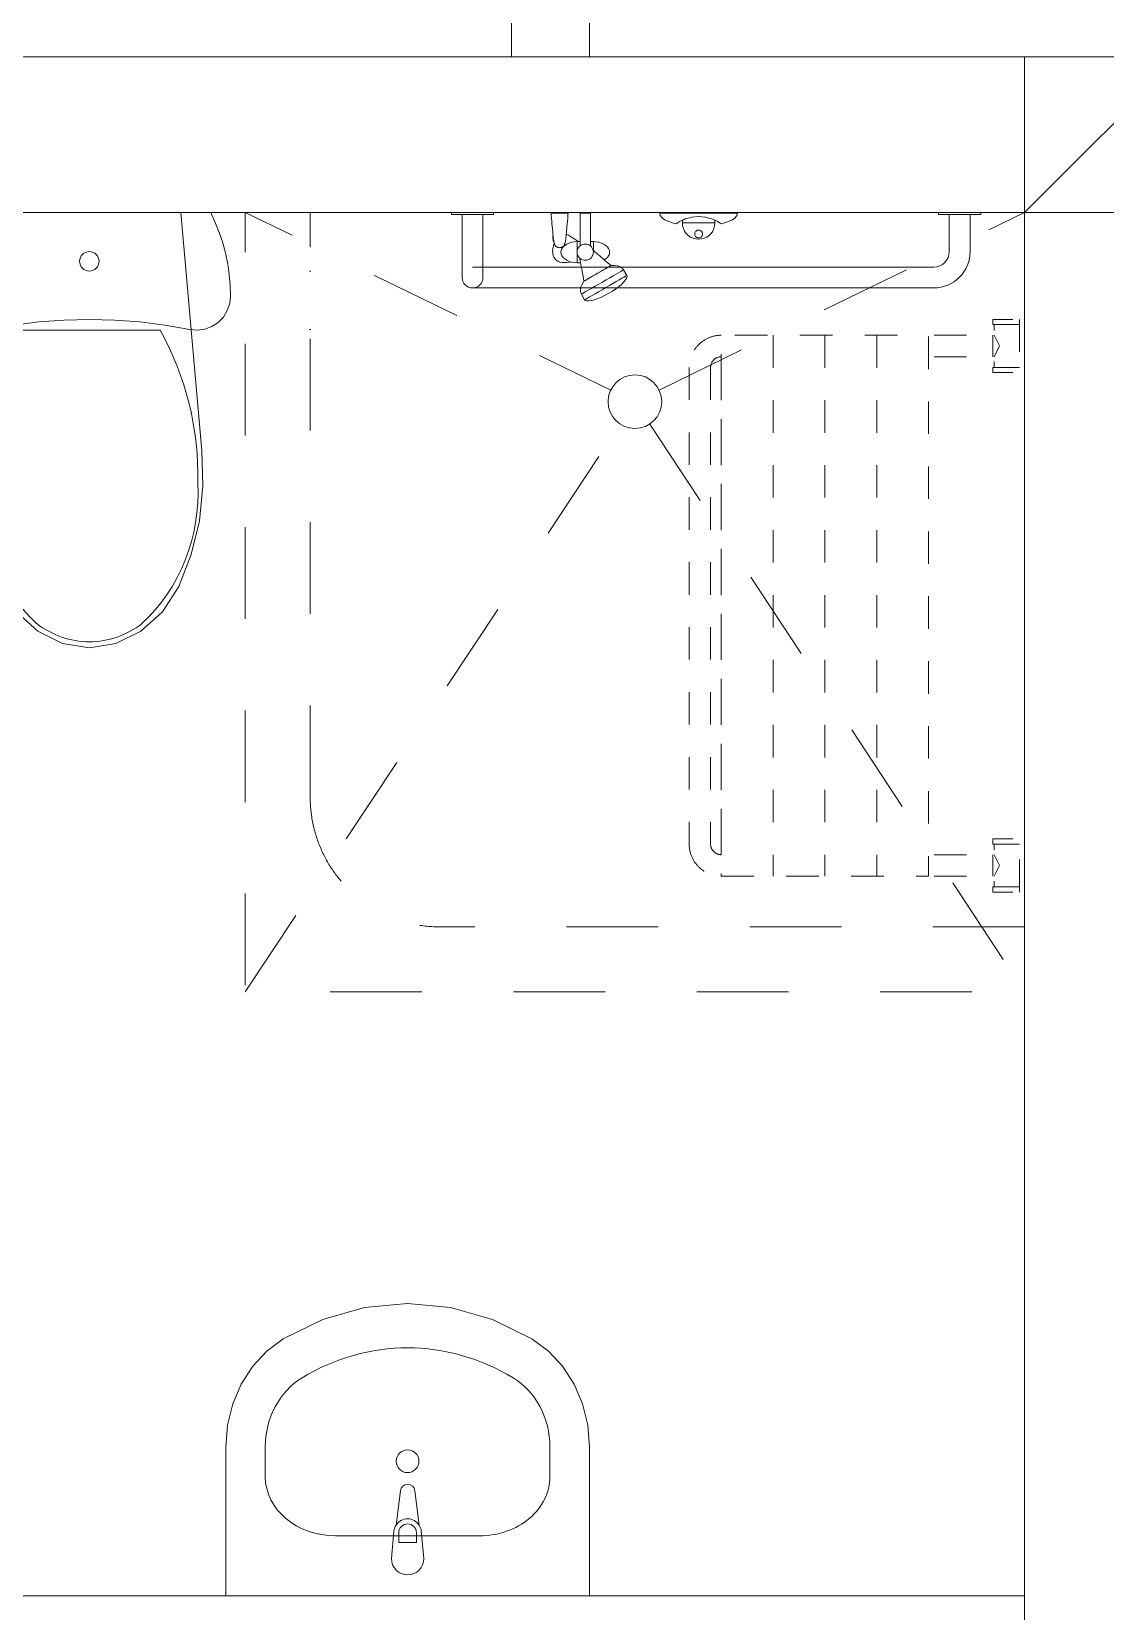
# Model space of a CAD drawing. Header units: millimetres. Extents: x 11356 to 46017, y -5218 to 16780.
# Drawn here: x 21971 to 23624, y -1021 to 1412 of the extents above; entities that cross this region are included whole.
import ezdxf

# ---------------------------------------------------------------- set-up
doc = ezdxf.new("R2010")
doc.units = ezdxf.units.MM
for name, pattern in [('IMPORT-Contour Line', [100, 50, -50]), ('IMPORT-Dashed', [282.222223, 141.111112, -141.111112]), ('IMPORT-Insulation 90', [90, 0, -90, 0, 0])]:
    doc.linetypes.add(name, pattern=pattern)
for name, color, linetype, lineweight in [('A-Des_ Fittings General_Pen_No__1', 7, 'Continuous', 13), ('A-Des_ Fittings General_Pen_No__81', 251, 'Continuous', 18), ('A-Des_ Fittings Plumbing', 7, 'Continuous', 13), ('A-Des_ Fittings Plumbing_Pen_No__1', 7, 'Continuous', 13), ('A-Des_ Fittings Plumbing_Pen_No__81', 251, 'Continuous', 18), ('A-Des_ Walls', 7, 'Continuous', 13), ('A-Des_ Walls_Pen_No__81', 251, 'Continuous', 18), ('ARCHICAD Doors_Pen_No__81', 251, 'Continuous', 18), ('L07 Enlarged Ground Proposed Plan 02_GFGF Enlarged Proposed Plan 02_dwg', 8, 'Continuous', 13), ('New_A-Des_ Fittings General_Pen_No__1', 7, 'Continuous', 13), ('New_A-Des_ Zones_Pen_No__94', 250, 'Continuous', 18)]:
    doc.layers.add(name, color=color, linetype=linetype, lineweight=lineweight)

# ---------------------------------------------------------------- blocks, each defined once
blk = doc.blocks.new('L07 Enlarged Ground Proposed Plan 02_GFGF Enlarged Proposed Plan 02_dwg_Wall_10_1-12185997-NEW GROUND FLOOR LAYOUT - ELECTRICAL PROPOSED PLAN 02')
at = {"layer": 'A-Des_ Walls', "color": 50, "flags": 128}
blk.add_lwpolyline([(21299.7, 1188.3), (21299.7, 1133.3), (23499.7, 1133.3), (23499.7, 1373.3), (21299.7, 1373.3), (21299.7, 1318.3), (21299.7, 1188.3)], dxfattribs=at)
blk.add_lwpolyline([(23499.7, 1133.3), (23739.7, 1133.3), (23739.7, 1373.3), (23499.7, 1133.3), (23739.7, 1373.3), (23499.7, 1373.3)], close=True, dxfattribs=at)
at = {"layer": 'A-Des_ Walls_Pen_No__81', "color": 254}
blk.add_line((21299.7, 1133.3), (23499.7, 1133.3), dxfattribs=at)
at = {"layer": 'A-Des_ Walls_Pen_No__81', "color": 254, "flags": 128}
for points in [[(21299.7, 1188.3), (21299.7, 1318.3), (21299.7, 1373.3), (22709.7, 1373.3)], [(22829.7, 1373.3), (23739.7, 1373.3), (23739.7, 1133.3)]]:
    blk.add_lwpolyline(points, dxfattribs=at)
blk = doc.blocks.new('L07 Enlarged Ground Proposed Plan 02_GFGF Enlarged Proposed Plan 02_dwg_CI Tools Door_12__1-12186007-NEW GROUND FLOOR LAYOUT - ELECTRICAL PROPOSED PLAN 02')
at = {"layer": 'ARCHICAD Doors_Pen_No__81', "color": 254}
for p, q in [((22429.7, 3469.3), (22004.7, 3469.3)), ((23029.7, 3469.3), (23454.7, 3469.3)), ((22429.7, 1719.3), (22004.7, 1719.3)), ((23029.7, 1719.3), (23454.7, 1719.3))]:
    blk.add_line(p, q, dxfattribs=at)
at = {"layer": 'ARCHICAD Doors_Pen_No__81', "color": 254, "flags": 128}
for points in [[(21854.7, 3449.3), (21854.7, 3489.3), (22004.7, 3489.3), (22004.7, 3449.3), (22004.7, 3489.3), (21854.7, 3489.3), (21854.7, 3449.3), (22004.7, 3449.3)], [(22709.7, 3494.3), (22829.7, 3494.3), (22829.7, 3469.3), (22709.7, 3469.3)], [(22829.7, 3469.3), (22829.7, 3494.3), (22709.7, 3494.3), (22709.7, 3469.3)], [(23604.7, 3489.3), (23454.7, 3489.3), (23454.7, 3449.3), (23604.7, 3449.3), (23604.7, 3489.3), (23454.7, 3489.3), (23454.7, 3449.3), (23604.7, 3449.3)], [(21854.7, 1739.3), (22004.7, 1739.3), (22004.7, 1699.3), (21854.7, 1699.3), (21854.7, 1739.3), (22004.7, 1739.3), (22004.7, 1699.3), (21854.7, 1699.3)], [(23604.7, 1699.3), (23454.7, 1699.3), (23454.7, 1739.3), (23604.7, 1739.3), (23604.7, 1699.3), (23454.7, 1699.3), (23454.7, 1739.3), (23604.7, 1739.3)], [(22709.7, 1694.3), (22829.7, 1694.3), (22829.7, 1719.3), (22709.7, 1719.3)], [(22829.7, 1719.3), (22829.7, 1694.3), (22709.7, 1694.3), (22709.7, 1719.3)]]:
    blk.add_lwpolyline(points, close=True, dxfattribs=at)
for points in [[(22724.3, 3489.3), (22429.7, 3489.3), (22429.7, 3449.3), (22724.3, 3449.3), (21854.7, 3449.3), (21854.7, 3489.3), (22724.3, 3489.3), (22429.7, 3489.3), (22429.7, 3449.3), (22724.3, 3449.3)], [(22735, 3449.3), (23029.7, 3449.3), (23029.7, 3489.3), (22735, 3489.3), (23604.7, 3489.3), (23604.7, 3449.3), (22735, 3449.3), (23029.7, 3449.3), (23029.7, 3489.3), (22735, 3489.3)], [(22724.3, 1699.3), (22429.7, 1699.3), (22429.7, 1739.3), (22724.3, 1739.3), (22429.7, 1739.3), (22429.7, 1699.3), (22724.3, 1699.3), (21854.7, 1699.3), (21854.7, 1739.3), (22724.3, 1739.3)], [(22735, 1739.3), (23029.7, 1739.3), (23029.7, 1699.3), (22735, 1699.3), (23029.7, 1699.3), (23029.7, 1739.3), (22735, 1739.3), (23604.7, 1739.3), (23604.7, 1699.3), (22735, 1699.3)]]:
    blk.add_lwpolyline(points, dxfattribs=at)
at = {"layer": 'ARCHICAD Doors_Pen_No__81', "color": 254}
for centre, radius, start, end in [((22689.7, 3469.3), 40, 330, 30), ((22689.7, 3469.3), 40, 330, 30), ((22689.7, 3469.3), 40, 330, 30), ((22769.7, 3469.3), 40, 150, 210), ((22769.7, 3469.3), 40, 150, 210), ((22769.7, 3469.3), 40, 150, 210), ((22729.7, 3469.3), 875, 180, 360), ((22729.7, 1719.3), 875, 0, 180), ((22689.7, 1719.3), 40, 330, 30), ((22689.7, 1719.3), 40, 330, 30), ((22689.7, 1719.3), 40, 330, 30), ((22769.7, 1719.3), 40, 150, 210), ((22769.7, 1719.3), 40, 150, 210), ((22769.7, 1719.3), 40, 150, 210)]:
    blk.add_arc(centre, radius, start, end, dxfattribs=at)
blk = doc.blocks.new('L07 Enlarged Ground Proposed Plan 02_GFGF Enlarged Proposed Plan 02_dwg_Wall_13_1-12186008-NEW GROUND FLOOR LAYOUT - ELECTRICAL PROPOSED PLAN 02')
at = {"layer": 'A-Des_ Walls', "color": 50, "flags": 128}
for points in [[(22709.7, 3773.3), (22709.7, 3494.3), (22829.7, 3494.3), (22829.7, 3773.3)], [(22709.7, 1373.3), (22829.7, 1373.3), (22829.7, 1694.3), (22709.7, 1694.3)]]:
    blk.add_lwpolyline(points, close=True, dxfattribs=at)
at = {"layer": 'A-Des_ Walls_Pen_No__81', "color": 254, "flags": 128}
for points in [[(22709.7, 3773.3), (22709.7, 3494.3), (22829.7, 3494.3), (22829.7, 3773.3)], [(22709.7, 1373.3), (22709.7, 1694.3), (22829.7, 1694.3), (22829.7, 1373.3)]]:
    blk.add_lwpolyline(points, dxfattribs=at)
blk.add_blockref('L07 Enlarged Ground Proposed Plan 02_GFGF Enlarged Proposed Plan 02_dwg_CI Tools Door_12__1-12186007-NEW GROUND FLOOR LAYOUT - ELECTRICAL PROPOSED PLAN 02', (0, 0))
blk = doc.blocks.new('L07 Enlarged Ground Proposed Plan 02_GFGF Enlarged Proposed Plan 02_dwg_Wall_14_1-12186009-NEW GROUND FLOOR LAYOUT - ELECTRICAL PROPOSED PLAN 02')
at = {"layer": 'A-Des_ Walls', "color": 50, "flags": 128}
blk.add_lwpolyline([(23739.7, -3866.7), (23739.7, 1133.3), (23499.7, 1133.3), (23499.7, -3866.7)], close=True, dxfattribs=at)
at = {"layer": 'A-Des_ Walls_Pen_No__81', "color": 254}
blk.add_line((23499.7, 1133.3), (23499.7, -996.7), dxfattribs=at)
blk = doc.blocks.new('L07 Enlarged Ground Proposed Plan 02_GFGF Enlarged Proposed Plan 02_dwg_Wall_23_1-12186022-NEW GROUND FLOOR LAYOUT - ELECTRICAL PROPOSED PLAN 02')
at = {"layer": 'A-Des_ Walls', "color": 50, "flags": 128}
blk.add_lwpolyline([(23499.7, -996.7), (21609.7, -996.7), (21609.7, -1116.7), (23499.7, -1116.7)], close=True, dxfattribs=at)
at = {"layer": 'A-Des_ Walls_Pen_No__81', "color": 254}
for p, q in [((23499.7, -996.7), (21609.7, -996.7)), ((21609.7, -1116.7), (23499.7, -1116.7))]:
    blk.add_line(p, q, dxfattribs=at)
blk = doc.blocks.new('L07 Enlarged Ground Proposed Plan 02_GFGF Enlarged Proposed Plan 02_dwg_Basin 24_25__1-12186184-NEW GROUND FLOOR LAYOUT - ELECTRICAL PROPOSED PLAN 02')
at = {"layer": 'A-Des_ Fittings Plumbing', "color": 50, "flags": 128}
blk.add_lwpolyline([(22829.7, -996.7), (22829.7, -767.6), (22827, -733.9), (22819, -701.2), (22805.9, -670.7), (22788.2, -643.3), (22766.4, -619.8), (22741.2, -601.1), (22680.3, -571.2), (22615.9, -552.9), (22549.7, -546.7), (22483.5, -552.9), (22419, -571.2), (22358.2, -601.1), (22333, -619.8), (22311.2, -643.3), (22293.5, -670.7), (22280.4, -701.2), (22272.4, -733.9), (22269.7, -767.6), (22269.7, -996.7)], close=True, dxfattribs=at)
at = {"layer": 'A-Des_ Fittings Plumbing_Pen_No__81', "color": 254}
for p, q in [((22330.6, -813.4), (22330.6, -767.6)), ((22768.8, -813.4), (22768.8, -767.6)), ((22538.6, -835), (22532, -887.9)), ((22567.4, -887.9), (22560.8, -835)), ((22528.7, -897.4), (22524.7, -939.4)), ((22574.7, -939.4), (22570.7, -897.4)), ((22438.8, -904.4), (22660.6, -904.4))]:
    blk.add_line(p, q, dxfattribs=at)
at = {"layer": 'A-Des_ Fittings Plumbing_Pen_No__81', "color": 254, "flags": 128}
blk.add_lwpolyline([(22829.7, -996.7), (22829.7, -767.6), (22827, -733.9), (22819, -701.2), (22805.9, -670.7), (22788.2, -643.3), (22766.4, -619.8), (22741.2, -601.1), (22680.3, -571.2), (22615.9, -552.9), (22549.7, -546.7), (22483.5, -552.9), (22419, -571.2), (22358.2, -601.1), (22333, -619.8), (22311.2, -643.3), (22293.5, -670.7), (22280.4, -701.2), (22272.4, -733.9), (22269.7, -767.6), (22269.7, -996.7)], close=True, dxfattribs=at)
blk.add_lwpolyline([(22563.3, -899.6), (22563.3, -914.5), (22536.1, -914.5), (22536.1, -899.6)], dxfattribs=at)
at = {"layer": 'A-Des_ Fittings Plumbing_Pen_No__81', "color": 254}
blk.add_circle((22549.7, -789.5), 17.5, dxfattribs=at)
for centre, radius, start, end in [((22549.7, -836.4), 11.2, 7.1389, 172.8611), ((22549.7, -899.3), 21.1, 147.229, 174.8304), ((22549.7, -899.3), 21.1, 32.771, 147.229), ((22549.7, -899.6), 13.6, 0, 180), ((22549.7, -899.3), 21.1, 5.1696, 32.771), ((22549.7, -939.4), 25, 180, 0)]:
    blk.add_arc(centre, radius, start, end, dxfattribs=at)
for centre, major_axis, ratio, start_param, end_param in [((22549.7, -996.7), (0, 381.8), 0.892754, 5.78621, 6.78016), ((22438.8, -767.6), (0, 121.2), 0.892754, 0.496975, 1.570796), ((22660.6, -767.6), (0, 121.2), 0.892754, 4.712389, 5.78621), ((22438.9, -813.4), (108.3, 0), 0.83962, 3.141593, 4.712389), ((22660.5, -813.4), (-108.3, 0), 0.83962, 1.570796, 3.141593)]:
    blk.add_ellipse(centre, major_axis=major_axis, ratio=ratio, start_param=start_param, end_param=end_param, dxfattribs=at)
blk = doc.blocks.new('L07 Enlarged Ground Proposed Plan 02_GFGF Enlarged Proposed Plan 02_dwg_Shower Seat_26__1-12186185-NEW GROUND FLOOR LAYOUT - ELECTRICAL PROPOSED PLAN 02')
at = {"layer": 'A-Des_ Fittings General_Pen_No__81', "color": 254, "linetype": 'IMPORT-Contour Line'}
for p, q in [((23491.7, 960.9), (23450.7, 960.9)), ((23491.7, 968.9), (23491.7, 886.9)), ((23112.4, 944.4), (23112.4, 111.4)), ((23192.2, 944.4), (23192.2, 111.4)), ((23271.9, 944.4), (23271.9, 111.4)), ((23450.7, 944.4), (23450.7, 911.4)), ((23032.7, 144.4), (23032.7, 911.4)), ((22983.2, 894.9), (22983.2, 160.9)), ((23016.2, 894.9), (23016.2, 160.9)), ((23491.7, 894.9), (23450.7, 894.9)), ((23491.7, 160.9), (23450.7, 160.9)), ((23491.7, 86.9), (23491.7, 168.9)), ((23450.7, 111.4), (23450.7, 144.4)), ((23491.7, 94.9), (23450.7, 94.9))]:
    blk.add_line(p, q, dxfattribs=at)
at = {"layer": 'A-Des_ Fittings General_Pen_No__81', "color": 254, "linetype": 'IMPORT-Contour Line', "flags": 128}
for points in [[(23499.7, 968.9), (23499.7, 886.9), (23450.7, 886.9), (23450.7, 894.9), (23452.7, 894.9), (23452.7, 911.4), (23351.7, 911.4), (23351.7, 944.4), (23452.7, 944.4), (23452.7, 960.9), (23450.7, 960.9), (23450.7, 968.9)], [(23032.7, 111.4), (23351.7, 111.4), (23351.7, 944.4), (23032.7, 944.4)], [(23499.7, 86.9), (23499.7, 168.9), (23450.7, 168.9), (23450.7, 160.9), (23452.7, 160.9), (23452.7, 144.4), (23351.7, 144.4), (23351.7, 111.4), (23452.7, 111.4), (23452.7, 94.9), (23450.7, 94.9), (23450.7, 86.9)]]:
    blk.add_lwpolyline(points, close=True, dxfattribs=at)
for points in [[(23452.7, 944.4), (23461.1, 927.9), (23452.7, 911.4)], [(23452.7, 111.4), (23461.1, 127.9), (23452.7, 144.4)]]:
    blk.add_lwpolyline(points, dxfattribs=at)
at = {"layer": 'A-Des_ Fittings General_Pen_No__81', "color": 254, "linetype": 'IMPORT-Contour Line'}
for centre, radius, start, end in [((23032.7, 894.9), 49.5, 90, 180), ((23032.7, 894.9), 16.5, 90, 180), ((23032.7, 160.9), 49.5, 180, 270), ((23032.7, 160.9), 16.5, 180, 270)]:
    blk.add_arc(centre, radius, start, end, dxfattribs=at)
blk = doc.blocks.new('L07 Enlarged Ground Proposed Plan 02_GFGF Enlarged Proposed Plan 02_dwg_Shower Tapware _1483_28__1-12186187-NEW GROUND FLOOR LAYOUT - ELECTRICAL PROPOSED PLAN 02')
at = {"layer": 'A-Des_ Fittings Plumbing_Pen_No__81', "color": 254}
for p, q in [((22973.1, 1117.3), (22972.8, 1117.3)), ((22789.7, 1081.9), (22789.3, 1080.6))]:
    blk.add_line(p, q, dxfattribs=at)
at = {"layer": 'A-Des_ Fittings Plumbing_Pen_No__81', "color": 254, "flags": 128}
for points in [[(22775.5, 1086), (22775.1, 1087.5), (22774.8, 1088.8), (22774.6, 1090.4), (22774.3, 1092.4), (22774, 1094.7), (22773.7, 1097.3), (22773.4, 1100.2), (22773.1, 1103.4), (22772.6, 1108.6), (22772.3, 1112.3), (22771.9, 1116.2), (22771.6, 1120.2), (22771.2, 1124.4), (22770.8, 1128.6), (22770.5, 1132.3), (22770.6, 1132.3), (22770.6, 1132.3), (22771.1, 1132.3), (22771.2, 1132.3), (22771.8, 1132.3), (22772.1, 1132.3), (22772.9, 1132.3), (22773.4, 1132.3), (22774.3, 1132.3), (22775.1, 1132.3), (22776, 1132.3), (22777, 1132.3), (22778, 1132.3), (22779.1, 1132.3), (22780.1, 1132.3), (22781.4, 1132.3), (22782.4, 1132.3), (22783.7, 1132.3), (22784.7, 1132.3), (22786, 1132.3), (22787, 1132.3), (22788.3, 1132.3), (22789.3, 1132.3), (22790.4, 1132.3), (22791.4, 1132.3), (22792.3, 1132.3), (22793.3, 1132.3), (22793.9, 1132.3), (22794.8, 1132.3), (22795.2, 1132.3), (22796, 1132.3), (22796.2, 1132.3), (22796.7, 1132.3), (22796.7, 1132.3), (22796.8, 1132.3), (22796.9, 1132.3), (22796.5, 1128.6), (22796.2, 1124.4), (22795.8, 1120.2), (22795.4, 1116.2), (22795.1, 1112.3), (22794.8, 1108.6), (22794.4, 1105.2), (22794.3, 1103.4), (22794, 1100.2), (22793.7, 1097.3), (22793.4, 1094.7), (22793.1, 1092.4), (22792.8, 1090.4), (22792.6, 1088.8), (22792.3, 1087.5), (22791.9, 1086), (22791.7, 1085.2), (22791, 1083.8), (22790.8, 1083.4), (22790, 1082.2), (22789, 1081.2), (22787.8, 1080.4), (22786.5, 1079.8), (22785.1, 1079.4), (22783.7, 1079.3), (22782.3, 1079.4), (22780.9, 1079.8), (22779.6, 1080.4), (22778.4, 1081.2), (22777.4, 1082.2), (22776.6, 1083.4), (22776.3, 1083.8), (22775.7, 1085.2)], [(22977.2, 1123.7), (22979.1, 1124.2), (22983.9, 1125.5), (22987.3, 1126.4), (22987.8, 1126.4), (22997.8, 1127.3), (23007.7, 1126.4), (23008.2, 1126.4), (23011.6, 1125.5), (23016.4, 1124.2), (23018.3, 1123.7), (23021.2, 1122.3), (23022.9, 1121.5), (23027.3, 1119.5), (23027.4, 1119.5), (23027.8, 1119.3), (23029.6, 1118), (23031, 1117), (23031.1, 1117), (23031.8, 1116.4), (23032.2, 1116.2), (23032.3, 1116.1), (23036.3, 1117), (23043.7, 1119.5), (23049.7, 1122.3), (23054.1, 1125.5), (23056.8, 1128.8), (23057.8, 1132.3), (23056.8, 1132.3), (23054.1, 1132.3), (23049.7, 1132.3), (23043.7, 1132.3), (23036.3, 1132.3), (23027.8, 1132.3), (23018.3, 1132.3), (23008.2, 1132.3), (22997.8, 1132.3), (22987.3, 1132.3), (22977.2, 1132.3), (22967.8, 1132.3), (22959.2, 1132.3), (22951.8, 1132.3), (22945.8, 1132.3), (22941.4, 1132.3), (22938.7, 1132.3), (22937.8, 1132.3), (22938.7, 1128.8), (22941.4, 1125.5), (22945.8, 1122.3), (22951.8, 1119.5), (22959.2, 1117), (22963.2, 1116.1), (22963.3, 1116.2), (22963.7, 1116.4), (22964.5, 1117), (22964.5, 1117), (22965.9, 1118), (22967.8, 1119.3), (22968.1, 1119.5), (22968.2, 1119.5), (22972.6, 1121.5), (22974.3, 1122.3)], [(22993.9, 1095.7), (22994.8, 1095.1), (22995.7, 1094.7), (22996.7, 1094.4), (22997.8, 1094.3), (22998.8, 1094.4), (22999.8, 1094.7), (23000.8, 1095.1), (23001.6, 1095.7), (23002.4, 1096.5), (23003, 1097.3), (23003.4, 1098.3), (23003.7, 1099.3), (23003.8, 1100.3), (23003.7, 1101.4), (23003.4, 1102.4), (23003, 1103.3), (23002.4, 1104.2), (23001.6, 1104.9), (23000.8, 1105.5), (22999.8, 1106), (22998.8, 1106.2), (22997.8, 1106.3), (22996.7, 1106.2), (22995.7, 1106), (22994.8, 1105.5), (22993.9, 1104.9), (22993.2, 1104.2), (22992.6, 1103.3), (22992.1, 1102.4), (22991.8, 1101.4), (22991.8, 1100.3), (22991.8, 1099.3), (22992.1, 1098.3), (22992.6, 1097.3), (22993.2, 1096.5)]]:
    blk.add_lwpolyline(points, close=True, dxfattribs=at)
for points in [[(22831.2, 1081.9), (22831.2, 1132.3), (22831.1, 1132.3), (22830.7, 1132.3), (22830.1, 1132.3), (22829.4, 1132.3), (22828.4, 1132.3), (22827.2, 1132.3), (22826, 1132.3), (22824.6, 1132.3), (22823.2, 1132.3), (22821.8, 1132.3), (22820.5, 1132.3), (22819.2, 1132.3), (22818.1, 1132.3), (22817.1, 1132.3), (22816.3, 1132.3), (22815.7, 1132.3), (22815.3, 1132.3), (22815.2, 1132.3), (22815.2, 1081.9)], [(23022.8, 1121.6), (23022.8, 1117.3), (23022.4, 1113), (23021.2, 1108.8), (23019.4, 1104.8), (23016.9, 1101.2), (23013.8, 1098.2), (23010.3, 1095.7), (23006.3, 1093.8), (23002.1, 1092.7), (22997.8, 1092.3), (22993.4, 1092.7), (22989.2, 1093.8), (22985.3, 1095.7), (22981.7, 1098.2), (22978.6, 1101.2), (22976.1, 1104.8), (22974.3, 1108.8), (22973.1, 1113), (22972.8, 1117.3), (22972.8, 1121.6)], [(22993.4, 1117.3), (22989.2, 1117.3), (22985.3, 1117.3), (22981.7, 1117.3), (22978.6, 1117.3), (22976.1, 1117.3), (22974.3, 1117.3), (22973.1, 1117.3)], [(23010.3, 1117.3), (23006.3, 1117.3), (23002.1, 1117.3), (22997.8, 1117.3), (22993.4, 1117.3)], [(23022.8, 1117.3), (23022.4, 1117.3), (23021.2, 1117.3), (23019.4, 1117.3), (23016.9, 1117.3), (23013.8, 1117.3), (23010.3, 1117.3)], [(22775.4, 1086.4), (22775.1, 1085.7), (22774.4, 1083), (22774.1, 1081.7), (22773.5, 1078.7), (22773, 1074.2)], [(22773.2, 1071.2), (22773, 1074.2), (22773.1, 1073.2), (22773.4, 1072.2), (22773.5, 1072)], [(22800.6, 1057.5), (22799.2, 1057.2), (22794.4, 1056.6), (22793.1, 1056.5), (22788.9, 1056.4), (22787.6, 1056.5), (22784.1, 1057.2), (22782.8, 1057.5), (22781.6, 1058.1), (22779.2, 1059.7), (22778.1, 1060.4), (22777.2, 1061.3), (22776.5, 1062.4), (22774.9, 1064.7), (22774.4, 1065.9), (22773.4, 1069.1), (22773.2, 1070.1), (22773.2, 1071.4)], [(22815.2, 1088.6), (22810.7, 1088.6), (22806.4, 1088.3), (22802.2, 1087.6), (22798.2, 1086.4), (22794.7, 1084.8), (22791.6, 1082.8), (22789.1, 1080.4), (22787.2, 1077.9), (22786.1, 1075.1), (22785.7, 1072.3), (22786.1, 1069.5), (22787.2, 1066.8), (22789.1, 1064.2), (22791.6, 1061.9), (22794.7, 1059.9), (22798.2, 1058.2), (22802.2, 1057), (22806.4, 1056.3), (22810.7, 1056.1), (22816, 1056.1)], [(22810.7, 1088.6), (22810.7, 1088.3), (22810.7, 1087.6), (22810.7, 1086.4), (22810.7, 1084.8), (22810.7, 1082.8), (22810.7, 1080.4), (22810.7, 1077.9), (22810.7, 1075.1), (22810.7, 1072.3), (22810.9, 1074.5), (22811.5, 1076.6), (22812.4, 1078.6), (22813.6, 1080.4), (22815.2, 1081.9), (22817, 1083.1), (22818.9, 1084.1), (22821.1, 1084.6), (22823.2, 1084.8), (22825.4, 1084.6), (22827.5, 1084.1), (22829.5, 1083.1), (22831.3, 1081.9), (22832.8, 1080.4), (22834, 1078.6), (22835, 1076.6), (22835.5, 1074.5), (22835.7, 1072.3), (22835.5, 1070.1), (22835, 1068), (22834, 1066.1), (22832.8, 1064.3), (22831.3, 1062.7), (22829.5, 1061.5), (22827.5, 1060.6), (22825.4, 1060), (22823.2, 1059.8), (22821.1, 1060)], [(22810.7, 1056.1), (22810.7, 1056.3), (22810.7, 1057), (22810.7, 1058.2), (22810.7, 1059.9), (22810.7, 1061.9), (22810.7, 1064.2), (22810.7, 1066.8), (22810.7, 1069.5), (22810.7, 1072.3), (22810.9, 1070.1), (22811.5, 1068), (22812.4, 1066.1), (22813.6, 1064.3), (22815.2, 1062.7), (22817, 1061.5), (22818.9, 1060.6), (22821.1, 1060)], [(22818.6, 1042.5), (22819.9, 1035.4), (22820.7, 1030.7), (22821.3, 1027.7), (22821.2, 1027.6), (22818.4, 1023.2), (22816.6, 1018.8), (22815.8, 1014.7), (22816, 1011), (22817.2, 1007.7), (22822.2, 999), (22823.6, 997.8), (22825.9, 997.2), (22829.1, 997.2), (22833.1, 997.8), (22837.7, 999.1), (22842.8, 1000.9), (22848.3, 1003.2), (22854, 1006), (22859.7, 1009.1), (22865.3, 1012.5), (22870.5, 1016), (22875.3, 1019.6), (22879.4, 1023.2), (22882.8, 1026.6), (22885.3, 1029.7), (22886.9, 1032.4), (22887.6, 1034.7), (22887.2, 1036.5), (22882.2, 1045.2), (22880, 1047.9), (22876.8, 1050), (22872.8, 1051.3), (22868.2, 1051.9), (22862.9, 1051.7), (22862.8, 1051.7), (22860.5, 1053.7), (22856.9, 1056.7), (22853.5, 1059.6), (22851.4, 1061.4), (22848.3, 1064.2), (22845.4, 1066.6), (22842.8, 1068.9), (22840.4, 1070.9), (22838.2, 1072.8), (22836.2, 1074.4), (22835.4, 1075)], [(22831.2, 1088.6), (22835.7, 1088.6), (22840.1, 1088.3), (22844.3, 1087.6), (22848.2, 1086.4), (22851.8, 1084.8), (22854.9, 1082.8), (22857.4, 1080.4), (22859.2, 1077.9), (22860.3, 1075.1), (22860.7, 1072.3), (22860.3, 1069.5), (22859.2, 1066.8), (22857.4, 1064.2), (22854.9, 1061.9), (22852.6, 1060.4)], [(22835.7, 1088.6), (22835.7, 1088.3), (22835.7, 1087.6), (22835.7, 1086.4), (22835.7, 1084.8), (22835.7, 1082.8), (22835.7, 1080.4), (22835.7, 1077.9), (22835.7, 1075.1), (22835.7, 1074.7)], [(22818.6, 1042), (22817.8, 1046.5), (22817, 1050.2), (22816.4, 1053.6), (22815.8, 1056.7), (22815.4, 1059.6), (22815, 1062.1), (22814.8, 1063.1)], [(22821.8, 1028), (22822.2, 1028.2), (22822.5, 1028.5), (22822.8, 1028.6), (22822.9, 1028.6), (22823.1, 1028.7), (22823.3, 1028.8), (22824.1, 1029.4), (22824.5, 1029.5), (22825.1, 1029.9), (22826.2, 1030.6), (22826.6, 1030.8), (22827.7, 1031.4), (22828.7, 1032.1), (22829.3, 1032.4), (22830.8, 1033.2), (22831.7, 1033.8), (22832.5, 1034.3), (22834.3, 1035.3), (22835, 1035.7), (22836, 1036.3), (22838.1, 1037.5), (22838.4, 1037.7), (22839.8, 1038.5), (22842, 1039.8), (22843.7, 1040.8), (22845.6, 1041.8), (22845.9, 1042), (22847.7, 1043.1), (22849, 1043.9), (22849.7, 1044.2), (22851.5, 1045.3), (22852.3, 1045.7), (22853.3, 1046.2), (22855.1, 1047.3), (22855.2, 1047.4), (22856.4, 1048), (22857.8, 1048.9), (22858.2, 1049.1), (22859.1, 1049.5), (22859.9, 1050.1), (22860.7, 1050.5), (22860.9, 1050.6), (22861.1, 1050.6), (22861.2, 1050.7), (22861.5, 1051), (22861.9, 1051.2), (22862.3, 1051.4), (22862.4, 1051.5), (22862.4, 1051.5), (22862.8, 1051.7)], [(22882.2, 1045.2), (22881.7, 1044.9), (22880.2, 1044), (22877.8, 1042.7), (22874.6, 1040.8), (22870.6, 1038.5), (22866, 1035.8), (22860.8, 1032.8), (22855.4, 1029.7), (22849.7, 1026.4), (22844.1, 1023.2), (22838.6, 1020), (22833.5, 1017), (22828.8, 1014.4), (22824.8, 1012.1), (22821.6, 1010.2), (22819.2, 1008.8), (22817.7, 1008), (22817.2, 1007.7)], [(22821.3, 1027.7), (22821.4, 1027.8), (22821.6, 1028), (22821.8, 1028), (22821.8, 1028)], [(22822.2, 999), (22822.7, 999.3), (22824.2, 1000.1), (22826.6, 1001.5), (22829.8, 1003.4), (22833.8, 1005.7), (22838.5, 1008.4), (22843.6, 1011.3), (22849.1, 1014.5), (22854.7, 1017.8), (22860.4, 1021), (22865.8, 1024.2), (22871, 1027.1), (22875.6, 1029.8), (22879.6, 1032.1), (22882.8, 1034), (22885.2, 1035.4), (22886.7, 1036.2), (22887.2, 1036.5)]]:
    blk.add_lwpolyline(points, dxfattribs=at)
blk = doc.blocks.new('L07 Enlarged Ground Proposed Plan 02_GFGF Enlarged Proposed Plan 02_dwg_Grab Rail Bend Up _1030_46__1-12186205-NEW GROUND FLOOR LAYOUT - ELECTRICAL PROPOSED PLAN 02')
at = {"layer": 'A-Des_ Fittings General_Pen_No__81', "color": 254}
for p, q in [((22649.7, 1049.3), (23359.7, 1049.3)), ((23359.7, 1017.3), (22649.7, 1017.3))]:
    blk.add_line(p, q, dxfattribs=at)
at = {"layer": 'A-Des_ Fittings General_Pen_No__81', "color": 254, "flags": 128}
for points in [[(22617.2, 1130.3), (22682.2, 1130.3), (22682.2, 1133.3), (22617.2, 1133.3), (22617.2, 1130.3), (22682.2, 1130.3), (22682.2, 1133.3), (22617.2, 1133.3)], [(23367.2, 1130.3), (23432.2, 1130.3), (23432.2, 1133.3), (23367.2, 1133.3)]]:
    blk.add_lwpolyline(points, close=True, dxfattribs=at)
for points in [[(22633.7, 1033.3), (22633.7, 1130.3), (22665.7, 1130.3), (22665.7, 1033.3)], [(23383.7, 1073.3), (23383.7, 1130.3), (23415.7, 1130.3), (23415.7, 1073.3)]]:
    blk.add_lwpolyline(points, dxfattribs=at)
at = {"layer": 'A-Des_ Fittings General_Pen_No__81', "color": 254}
for centre, radius, start, end in [((23359.7, 1073.3), 24, 270, 360), ((23359.7, 1073.3), 56, 270, 360), ((22649.7, 1033.3), 16, 180, 0)]:
    blk.add_arc(centre, radius, start, end, dxfattribs=at)
blk = doc.blocks.new('L07 Enlarged Ground Proposed Plan 02_GFGF Enlarged Proposed Plan 02_dwg_WC 24_132__1-12186400-NEW GROUND FLOOR LAYOUT - ELECTRICAL PROPOSED PLAN 02')
at = {"layer": 'A-Des_ Fittings Plumbing', "color": 50, "flags": 128}
for points in [[(21872.9, 1133.3), (21865.8, 1118.2), (21859.6, 1102.8), (21854.3, 1087), (21850, 1070.9), (21846.6, 1054.6), (21844.1, 1038.1), (21842.7, 1021.5), (21842.2, 1004.8), (21843.5, 993.3), (21847.3, 982.3), (21853.4, 972.5), (21861.5, 964.2), (21871.2, 957.9), (21882.1, 953.9), (21893.6, 952.3), (21905.2, 953.4), (21943.5, 960.1), (21982, 965), (22020.8, 967.9), (22059.7, 968.9), (22098.6, 967.9), (22137.3, 965), (22175.9, 960.1), (22214.2, 953.4), (22225.7, 952.3), (22237.3, 953.9), (22248.2, 957.9), (22257.9, 964.2), (22266, 972.5), (22272.1, 982.3), (22275.9, 993.3), (22277.2, 1004.8), (22276.7, 1021.5), (22275.2, 1038.1), (22272.8, 1054.6), (22269.4, 1070.9), (22265, 1087), (22259.8, 1102.8), (22253.6, 1118.2), (22246.5, 1133.3)], [(21890.3, 658.6), (21902.7, 606.6), (21921.7, 557.4), (21947.3, 518.5), (21980.3, 488.6), (22018.6, 469.8), (22059.7, 463.3), (22100.7, 469.8), (22139, 488.6), (22172.1, 518.5), (22197.7, 557.4), (22216.7, 606.6), (22229.1, 658.6), (22234.6, 712.4), (22233, 766.5), (22200.7, 1133.3), (21918.7, 1133.3), (21886.3, 766.5), (21884.8, 712.4)]]:
    blk.add_lwpolyline(points, close=True, dxfattribs=at)
at = {"layer": 'A-Des_ Fittings Plumbing_Pen_No__81', "color": 254, "flags": 128}
for points in [[(21872.9, 1133.3), (21865.8, 1118.2), (21859.6, 1102.8), (21854.3, 1087), (21850, 1070.9), (21846.6, 1054.6), (21844.1, 1038.1), (21842.7, 1021.5), (21842.2, 1004.8), (21843.5, 993.3), (21847.3, 982.3), (21853.4, 972.5), (21861.5, 964.2), (21871.2, 957.9), (21882.1, 953.9), (21893.6, 952.3), (21905.2, 953.4), (21943.5, 960.1), (21982, 965), (22020.8, 967.9), (22059.7, 968.9), (22098.6, 967.9), (22137.3, 965), (22175.9, 960.1), (22214.2, 953.4), (22225.7, 952.3), (22237.3, 953.9), (22248.2, 957.9), (22257.9, 964.2), (22266, 972.5), (22272.1, 982.3), (22275.9, 993.3), (22277.2, 1004.8), (22276.7, 1021.5), (22275.2, 1038.1), (22272.8, 1054.6), (22269.4, 1070.9), (22265, 1087), (22259.8, 1102.8), (22253.6, 1118.2), (22246.5, 1133.3)], [(21890.3, 658.6), (21902.7, 606.6), (21921.7, 557.4), (21947.3, 518.5), (21980.3, 488.6), (22018.6, 469.8), (22059.7, 463.3), (22100.7, 469.8), (22139, 488.6), (22172.1, 518.5), (22197.7, 557.4), (22216.7, 606.6), (22229.1, 658.6), (22234.6, 712.4), (22233, 766.5), (22200.7, 1133.3), (21918.7, 1133.3), (21886.3, 766.5), (21884.8, 712.4)]]:
    blk.add_lwpolyline(points, close=True, dxfattribs=at)
blk.add_lwpolyline([(22168.6, 952.2), (22059.7, 952.2), (21950.7, 952.2)], dxfattribs=at)
at = {"layer": 'A-Des_ Fittings Plumbing_Pen_No__81', "color": 254}
blk.add_ellipse((22059.7, 1058.3), major_axis=(15, 0), ratio=0.999724, dxfattribs=at)
for centre, major_axis, start_param, end_param in [((22317.8, 727.2), (0, 445.5), 1.041392, 1.594412), ((21801.6, 727.2), (0, 445.5), 4.688771, 5.241791), ((22149.1, 701.7), (0, 269.1), 1.515065, 2.415654), ((21970.2, 701.7), (0, 269.1), 3.867528, 4.768116), ((22060.5, 617.5), (0, 145.1), 2.509088, 3.135732), ((22058.9, 617.5), (0, 145.1), 3.147454, 3.774097)]:
    blk.add_ellipse(centre, major_axis=major_axis, ratio=0.954628, start_param=start_param, end_param=end_param, dxfattribs=at)
blk = doc.blocks.new('L07 Enlarged Ground Proposed Plan 02_GFGF Enlarged Proposed Plan 02_dwg_Shower Tapware _1483_141__1-12186436-NEW GROUND FLOOR LAYOUT - ELECTRICAL PROPOSED PLAN 02')
at = {"layer": 'A-Des_ Fittings Plumbing_Pen_No__81', "color": 254}
for p, q in [((22973.1, 1117.3), (22972.8, 1117.3)), ((22791.3, 1084.5), (22792.8, 1083.6))]:
    blk.add_line(p, q, dxfattribs=at)
at = {"layer": 'A-Des_ Fittings Plumbing_Pen_No__81', "color": 254, "flags": 128}
for points in [[(22772.6, 1108.6), (22772.3, 1112.3), (22771.9, 1116.2), (22771.6, 1120.2), (22771.2, 1124.4), (22770.8, 1128.6), (22770.5, 1132.3), (22770.6, 1132.3), (22770.6, 1132.3), (22771.1, 1132.3), (22771.2, 1132.3), (22771.8, 1132.3), (22772.1, 1132.3), (22772.9, 1132.3), (22773.4, 1132.3), (22774.3, 1132.3), (22775.1, 1132.3), (22776, 1132.3), (22777, 1132.3), (22778, 1132.3), (22779.1, 1132.3), (22780.1, 1132.3), (22781.4, 1132.3), (22782.4, 1132.3), (22783.7, 1132.3), (22784.7, 1132.3), (22786, 1132.3), (22787, 1132.3), (22788.3, 1132.3), (22789.3, 1132.3), (22790.4, 1132.3), (22791.4, 1132.3), (22792.3, 1132.3), (22793.3, 1132.3), (22793.9, 1132.3), (22794.8, 1132.3), (22795.2, 1132.3), (22796, 1132.3), (22796.2, 1132.3), (22796.7, 1132.3), (22796.7, 1132.3), (22796.8, 1132.3), (22796.9, 1132.3), (22796.5, 1128.6), (22796.2, 1124.4), (22795.8, 1120.2), (22795.4, 1116.2), (22795.1, 1112.3), (22794.8, 1108.6), (22794.4, 1105.2), (22794.3, 1103.4), (22794, 1100.2), (22793.7, 1097.3), (22793.4, 1094.7), (22793.1, 1092.4), (22792.8, 1090.4), (22792.6, 1088.8), (22792.3, 1087.5), (22791.9, 1086), (22791.7, 1085.2), (22791, 1083.8), (22790.8, 1083.4), (22790, 1082.2), (22789, 1081.2), (22787.8, 1080.4), (22786.5, 1079.8), (22785.1, 1079.4), (22783.7, 1079.3), (22782.3, 1079.4), (22780.9, 1079.8), (22779.6, 1080.4), (22778.4, 1081.2), (22777.4, 1082.2), (22776.6, 1083.4), (22776.3, 1083.8), (22775.7, 1085.2), (22775.5, 1086), (22775.1, 1087.5), (22774.8, 1088.8), (22774.6, 1090.4), (22774.3, 1092.4), (22774, 1094.7), (22773.7, 1097.3), (22773.4, 1100.2), (22773.1, 1103.4)], [(22977.2, 1123.7), (22979.1, 1124.2), (22983.9, 1125.5), (22987.3, 1126.4), (22987.8, 1126.4), (22997.8, 1127.3), (23007.7, 1126.4), (23008.2, 1126.4), (23011.6, 1125.5), (23016.4, 1124.2), (23018.3, 1123.7), (23021.2, 1122.3), (23022.9, 1121.5), (23027.3, 1119.5), (23027.4, 1119.5), (23027.8, 1119.3), (23029.6, 1118), (23031, 1117), (23031.1, 1117), (23031.8, 1116.4), (23032.2, 1116.2), (23032.3, 1116.1), (23036.3, 1117), (23043.7, 1119.5), (23049.7, 1122.3), (23054.1, 1125.5), (23056.8, 1128.8), (23057.8, 1132.3), (23056.8, 1132.3), (23054.1, 1132.3), (23049.7, 1132.3), (23043.7, 1132.3), (23036.3, 1132.3), (23027.8, 1132.3), (23018.3, 1132.3), (23008.2, 1132.3), (22997.8, 1132.3), (22987.3, 1132.3), (22977.2, 1132.3), (22967.8, 1132.3), (22959.2, 1132.3), (22951.8, 1132.3), (22945.8, 1132.3), (22941.4, 1132.3), (22938.7, 1132.3), (22937.8, 1132.3), (22938.7, 1128.8), (22941.4, 1125.5), (22945.8, 1122.3), (22951.8, 1119.5), (22959.2, 1117), (22963.2, 1116.1), (22963.3, 1116.2), (22963.7, 1116.4), (22964.5, 1117), (22964.5, 1117), (22965.9, 1118), (22967.8, 1119.3), (22968.1, 1119.5), (22968.2, 1119.5), (22972.6, 1121.5), (22974.3, 1122.3)], [(22993.9, 1095.7), (22994.8, 1095.1), (22995.7, 1094.7), (22996.7, 1094.4), (22997.8, 1094.3), (22998.8, 1094.4), (22999.8, 1094.7), (23000.8, 1095.1), (23001.6, 1095.7), (23002.4, 1096.5), (23003, 1097.3), (23003.4, 1098.3), (23003.7, 1099.3), (23003.8, 1100.3), (23003.7, 1101.4), (23003.4, 1102.4), (23003, 1103.3), (23002.4, 1104.2), (23001.6, 1104.9), (23000.8, 1105.5), (22999.8, 1106), (22998.8, 1106.2), (22997.8, 1106.3), (22996.7, 1106.2), (22995.7, 1106), (22994.8, 1105.5), (22993.9, 1104.9), (22993.2, 1104.2), (22992.6, 1103.3), (22992.1, 1102.4), (22991.8, 1101.4), (22991.8, 1100.3), (22991.8, 1099.3), (22992.1, 1098.3), (22992.6, 1097.3), (22993.2, 1096.5)]]:
    blk.add_lwpolyline(points, close=True, dxfattribs=at)
for points in [[(22831.2, 1081.9), (22831.2, 1132.3), (22831.1, 1132.3), (22830.7, 1132.3), (22830.1, 1132.3), (22829.4, 1132.3), (22828.4, 1132.3), (22827.2, 1132.3), (22826, 1132.3), (22824.6, 1132.3), (22823.2, 1132.3), (22821.8, 1132.3), (22820.5, 1132.3), (22819.2, 1132.3), (22818.1, 1132.3), (22817.1, 1132.3), (22816.3, 1132.3), (22815.7, 1132.3), (22815.3, 1132.3), (22815.2, 1132.3), (22815.2, 1081.9)], [(23022.8, 1121.6), (23022.8, 1117.3), (23022.4, 1113), (23021.2, 1108.8), (23019.4, 1104.8), (23016.9, 1101.2), (23013.8, 1098.2), (23010.3, 1095.7), (23006.3, 1093.8), (23002.1, 1092.7), (22997.8, 1092.3), (22993.4, 1092.7), (22989.2, 1093.8), (22985.3, 1095.7), (22981.7, 1098.2), (22978.6, 1101.2), (22976.1, 1104.8), (22974.3, 1108.8), (22973.1, 1113), (22972.8, 1117.3), (22972.8, 1121.6)], [(22773.6, 1097.9), (22773.6, 1097.7), (22773.2, 1096.7), (22773.1, 1095.6), (22773.2, 1094.5), (22773.5, 1093), (22773.6, 1091.7), (22774, 1090.4), (22774.5, 1088.8), (22775, 1087.7)], [(22773.5, 1097.6), (22773.6, 1098.1), (22773.6, 1098.2)], [(22794, 1100.2), (22797.2, 1098.4), (22802, 1095.6), (22807, 1092.4), (22812, 1089.2), (22812.8, 1088.6)], [(22993.4, 1117.3), (22989.2, 1117.3), (22985.3, 1117.3), (22981.7, 1117.3), (22978.6, 1117.3), (22976.1, 1117.3), (22974.3, 1117.3), (22973.1, 1117.3)], [(23010.3, 1117.3), (23006.3, 1117.3), (23002.1, 1117.3), (22997.8, 1117.3), (22993.4, 1117.3)], [(23022.8, 1117.3), (23022.4, 1117.3), (23021.2, 1117.3), (23019.4, 1117.3), (23016.9, 1117.3), (23013.8, 1117.3), (23010.3, 1117.3)], [(22815.2, 1088.6), (22810.7, 1088.6), (22806.4, 1088.3), (22802.2, 1087.6), (22798.2, 1086.4), (22794.7, 1084.8), (22791.6, 1082.8), (22789.1, 1080.4), (22787.2, 1077.9), (22786.1, 1075.1), (22785.7, 1072.3), (22786.1, 1069.5), (22787.2, 1066.8), (22789.1, 1064.2), (22791.6, 1061.9), (22794.7, 1059.9), (22798.2, 1058.2), (22802.2, 1057), (22806.4, 1056.3), (22810.7, 1056.1), (22816, 1056.1)], [(22810.7, 1088.6), (22810.7, 1088.3), (22810.7, 1087.6), (22810.7, 1086.4), (22810.7, 1084.8), (22810.7, 1082.8), (22810.7, 1080.4), (22810.7, 1077.9), (22810.7, 1075.1), (22810.7, 1072.3), (22810.9, 1074.5), (22811.5, 1076.6), (22812.4, 1078.6), (22813.6, 1080.4), (22815.2, 1081.9), (22817, 1083.1), (22818.9, 1084.1), (22821.1, 1084.6), (22823.2, 1084.8), (22825.4, 1084.6), (22827.5, 1084.1), (22829.5, 1083.1), (22831.3, 1081.9), (22832.8, 1080.4), (22834, 1078.6), (22835, 1076.6), (22835.5, 1074.5), (22835.7, 1072.3), (22835.5, 1070.1), (22835, 1068), (22834, 1066.1), (22832.8, 1064.3), (22831.3, 1062.7), (22829.5, 1061.5), (22827.5, 1060.6), (22825.4, 1060), (22823.2, 1059.8), (22821.1, 1060)], [(22810.7, 1056.1), (22810.7, 1056.3), (22810.7, 1057), (22810.7, 1058.2), (22810.7, 1059.9), (22810.7, 1061.9), (22810.7, 1064.2), (22810.7, 1066.8), (22810.7, 1069.5), (22810.7, 1072.3), (22810.9, 1070.1), (22811.5, 1068), (22812.4, 1066.1), (22813.6, 1064.3), (22815.2, 1062.7), (22817, 1061.5), (22818.9, 1060.6), (22821.1, 1060)], [(22818.6, 1042.5), (22819.9, 1035.4), (22820.7, 1030.7), (22821.3, 1027.7), (22821.2, 1027.6), (22818.4, 1023.2), (22816.6, 1018.8), (22815.8, 1014.7), (22816, 1011), (22817.2, 1007.7), (22822.2, 999), (22823.6, 997.8), (22825.9, 997.2), (22829.1, 997.2), (22833.1, 997.8), (22837.7, 999.1), (22842.8, 1000.9), (22848.3, 1003.2), (22854, 1006), (22859.7, 1009.1), (22865.3, 1012.5), (22870.5, 1016), (22875.3, 1019.6), (22879.4, 1023.2), (22882.8, 1026.6), (22885.3, 1029.7), (22886.9, 1032.4), (22887.6, 1034.7), (22887.2, 1036.5), (22882.2, 1045.2), (22880, 1047.9), (22876.8, 1050), (22872.8, 1051.3), (22868.2, 1051.9), (22862.9, 1051.7), (22862.8, 1051.7), (22860.5, 1053.7), (22856.9, 1056.7), (22853.5, 1059.6), (22851.4, 1061.4), (22848.3, 1064.2), (22845.4, 1066.6), (22842.8, 1068.9), (22840.4, 1070.9), (22838.2, 1072.8), (22836.2, 1074.4), (22835.4, 1075)], [(22831.2, 1088.6), (22835.7, 1088.6), (22840.1, 1088.3), (22844.3, 1087.6), (22848.2, 1086.4), (22851.8, 1084.8), (22854.9, 1082.8), (22857.4, 1080.4), (22859.2, 1077.9), (22860.3, 1075.1), (22860.7, 1072.3), (22860.3, 1069.5), (22859.2, 1066.8), (22857.4, 1064.2), (22854.9, 1061.9), (22852.6, 1060.4)], [(22835.7, 1088.6), (22835.7, 1088.3), (22835.7, 1087.6), (22835.7, 1086.4), (22835.7, 1084.8), (22835.7, 1082.8), (22835.7, 1080.4), (22835.7, 1077.9), (22835.7, 1075.1), (22835.7, 1074.7)], [(22818.6, 1042), (22817.8, 1046.5), (22817, 1050.2), (22816.4, 1053.6), (22815.8, 1056.7), (22815.4, 1059.6), (22815, 1062.1), (22814.8, 1063.1)], [(22821.8, 1028), (22822.2, 1028.2), (22822.5, 1028.5), (22822.8, 1028.6), (22822.9, 1028.6), (22823.1, 1028.7), (22823.3, 1028.8), (22824.1, 1029.4), (22824.5, 1029.5), (22825.1, 1029.9), (22826.2, 1030.6), (22826.6, 1030.8), (22827.7, 1031.4), (22828.7, 1032.1), (22829.3, 1032.4), (22830.8, 1033.2), (22831.7, 1033.8), (22832.5, 1034.3), (22834.3, 1035.3), (22835, 1035.7), (22836, 1036.3), (22838.1, 1037.5), (22838.4, 1037.7), (22839.8, 1038.5), (22842, 1039.8), (22843.7, 1040.8), (22845.6, 1041.8), (22845.9, 1042), (22847.7, 1043.1), (22849, 1043.9), (22849.7, 1044.2), (22851.5, 1045.3), (22852.3, 1045.7), (22853.3, 1046.2), (22855.1, 1047.3), (22855.2, 1047.4), (22856.4, 1048), (22857.8, 1048.9), (22858.2, 1049.1), (22859.1, 1049.5), (22859.9, 1050.1), (22860.7, 1050.5), (22860.9, 1050.6), (22861.1, 1050.6), (22861.2, 1050.7), (22861.5, 1051), (22861.9, 1051.2), (22862.3, 1051.4), (22862.4, 1051.5), (22862.4, 1051.5), (22862.8, 1051.7)], [(22882.2, 1045.2), (22881.7, 1044.9), (22880.2, 1044), (22877.8, 1042.7), (22874.6, 1040.8), (22870.6, 1038.5), (22866, 1035.8), (22860.8, 1032.8), (22855.4, 1029.7), (22849.7, 1026.4), (22844.1, 1023.2), (22838.6, 1020), (22833.5, 1017), (22828.8, 1014.4), (22824.8, 1012.1), (22821.6, 1010.2), (22819.2, 1008.8), (22817.7, 1008), (22817.2, 1007.7)], [(22821.3, 1027.7), (22821.4, 1027.8), (22821.6, 1028), (22821.8, 1028), (22821.8, 1028)], [(22822.2, 999), (22822.7, 999.3), (22824.2, 1000.1), (22826.6, 1001.5), (22829.8, 1003.4), (22833.8, 1005.7), (22838.5, 1008.4), (22843.6, 1011.3), (22849.1, 1014.5), (22854.7, 1017.8), (22860.4, 1021), (22865.8, 1024.2), (22871, 1027.1), (22875.6, 1029.8), (22879.6, 1032.1), (22882.8, 1034), (22885.2, 1035.4), (22886.7, 1036.2), (22887.2, 1036.5)]]:
    blk.add_lwpolyline(points, dxfattribs=at)
blk = doc.blocks.new('L07 Enlarged Ground Proposed Plan 02_GFGF Enlarged Proposed Plan 02_dwg-12097911-NEW GROUND FLOOR LAYOUT - ELECTRICAL PROPOSED PLAN 02')
at = {"layer": 'A-Des_ Fittings General_Pen_No__1', "color": 9, "linetype": 'IMPORT-Dashed'}
for p, q in [((22399.7, 233.3), (22399.7, 1133.3)), ((23499.7, 33.3), (22599.7, 33.3))]:
    blk.add_line(p, q, dxfattribs=at)
blk.add_arc((22599.7, 233.3), 200, 180.0001, 270, dxfattribs=at)
at = {"layer": 'A-Des_ Fittings Plumbing_Pen_No__1', "color": 9, "linetype": 'IMPORT-Dashed'}
for p, q in [((22936.9, 860.1), (23499.7, 1133.3)), ((22299.7, -66.7), (22876.9, 807.6))]:
    blk.add_line(p, q, dxfattribs=at)
at = {"layer": 'A-Des_ Fittings Plumbing_Pen_No__1', "color": 9, "linetype": 'IMPORT-Dashed', "flags": 128}
blk.add_lwpolyline([(22922.5, 807.6), (23499.7, -66.7), (22299.7, -66.7), (22299.7, 1133.3), (22862.5, 860.1)], dxfattribs=at)
at = {"layer": 'A-Des_ Fittings Plumbing_Pen_No__1', "color": 9}
blk.add_circle((22899.7, 842.1), 41.3, dxfattribs=at)
at = {"layer": 'New_A-Des_ Fittings General_Pen_No__1', "color": 9, "linetype": 'IMPORT-Insulation 90'}
blk.add_line((22399.7, 1133.3), (22399.7, 808.1), dxfattribs=at)
at = {"layer": 'New_A-Des_ Zones_Pen_No__94', "color": 253, "flags": 128}
for points in [[(23739.7, 8048.3), (23739.7, 3773.3), (22829.7, 3773.3), (22829.7, 1373.3), (23739.7, 1373.3), (23739.7, -3311.6), (25919.7, -3311.6), (25919.7, -2319.3), (26320.7, -2319.3), (26316.4, 98), (25919.7, 98), (25919.7, 1373.3), (32239.7, 1373.3), (32239.7, 3773.3), (25919.7, 3773.3), (25919.7, 8048.3), (25919.7, 8113.3), (24399.7, 8113.3), (23739.7, 8113.3), (23739.7, 8048.3)], [(11894.6, 1373.3), (22709.7, 1373.3), (22709.7, 3773.3), (22179.5, 3773.3)]]:
    blk.add_lwpolyline(points, dxfattribs=at)
blk.add_lwpolyline([(21609.7, 1133.3), (21609.7, -996.7), (23499.7, -996.7), (23499.7, 1133.3)], close=True, dxfattribs=at)
for name in ['L07 Enlarged Ground Proposed Plan 02_GFGF Enlarged Proposed Plan 02_dwg_Wall_13_1-12186008-NEW GROUND FLOOR LAYOUT - ELECTRICAL PROPOSED PLAN 02', 'L07 Enlarged Ground Proposed Plan 02_GFGF Enlarged Proposed Plan 02_dwg_Wall_10_1-12185997-NEW GROUND FLOOR LAYOUT - ELECTRICAL PROPOSED PLAN 02', 'L07 Enlarged Ground Proposed Plan 02_GFGF Enlarged Proposed Plan 02_dwg_WC 24_132__1-12186400-NEW GROUND FLOOR LAYOUT - ELECTRICAL PROPOSED PLAN 02', 'L07 Enlarged Ground Proposed Plan 02_GFGF Enlarged Proposed Plan 02_dwg_Grab Rail Bend Up _1030_46__1-12186205-NEW GROUND FLOOR LAYOUT - ELECTRICAL PROPOSED PLAN 02', 'L07 Enlarged Ground Proposed Plan 02_GFGF Enlarged Proposed Plan 02_dwg_Shower Tapware _1483_28__1-12186187-NEW GROUND FLOOR LAYOUT - ELECTRICAL PROPOSED PLAN 02', 'L07 Enlarged Ground Proposed Plan 02_GFGF Enlarged Proposed Plan 02_dwg_Shower Tapware _1483_141__1-12186436-NEW GROUND FLOOR LAYOUT - ELECTRICAL PROPOSED PLAN 02', 'L07 Enlarged Ground Proposed Plan 02_GFGF Enlarged Proposed Plan 02_dwg_Wall_14_1-12186009-NEW GROUND FLOOR LAYOUT - ELECTRICAL PROPOSED PLAN 02', 'L07 Enlarged Ground Proposed Plan 02_GFGF Enlarged Proposed Plan 02_dwg_Shower Seat_26__1-12186185-NEW GROUND FLOOR LAYOUT - ELECTRICAL PROPOSED PLAN 02', 'L07 Enlarged Ground Proposed Plan 02_GFGF Enlarged Proposed Plan 02_dwg_Basin 24_25__1-12186184-NEW GROUND FLOOR LAYOUT - ELECTRICAL PROPOSED PLAN 02', 'L07 Enlarged Ground Proposed Plan 02_GFGF Enlarged Proposed Plan 02_dwg_Wall_23_1-12186022-NEW GROUND FLOOR LAYOUT - ELECTRICAL PROPOSED PLAN 02']:
    blk.add_blockref(name, (0, 0))

msp = doc.modelspace()

# ---------------------------------------------------------------- block references
at = {"layer": 'L07 Enlarged Ground Proposed Plan 02_GFGF Enlarged Proposed Plan 02_dwg', "color": 253, "lineweight": 18}
msp.add_blockref('L07 Enlarged Ground Proposed Plan 02_GFGF Enlarged Proposed Plan 02_dwg-12097911-NEW GROUND FLOOR LAYOUT - ELECTRICAL PROPOSED PLAN 02', (0, 0), dxfattribs=at)

doc.saveas('drawing.dxf')
